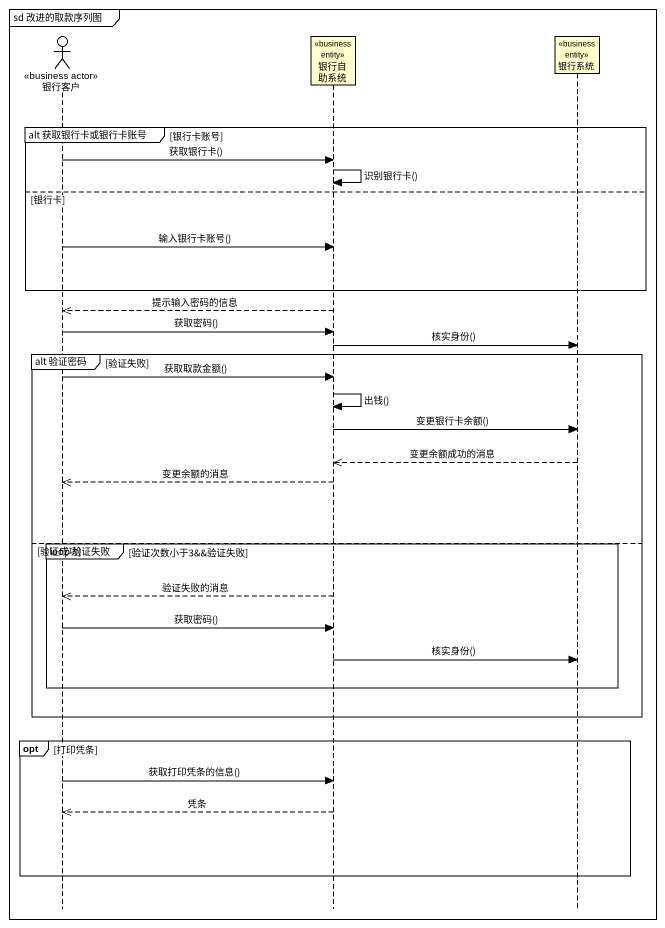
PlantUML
@startuml
mainframe sd 改进的取款序列图
hide footbox
actor 银行客户 <<business actor>>
participant 银行自助系统 <<business entity>>
participant 银行系统 <<business entity>>

group alt 获取银行卡或银行卡账号 [银行卡账号]
  银行客户 -> 银行自助系统 : 获取银行卡()
  银行自助系统 -> 银行自助系统 : 识别银行卡()
else 银行卡
  银行客户 -> 银行自助系统 : 输入银行卡账号()
end
银行自助系统 -->> 银行客户 : 提示输入密码的信息
银行客户 -> 银行自助系统 : 获取密码()
银行自助系统 -> 银行系统 : 核实身份()
group alt 验证密码 [验证失败]
  银行客户 -> 银行自助系统 : 获取取款金额()
  银行自助系统 -> 银行自助系统 : 出钱()
  银行自助系统 -> 银行系统 : 变更银行卡余额()
  银行系统 -->> 银行自助系统 : 变更余额成功的消息
  银行自助系统 -->> 银行客户 : 变更余额的消息
else 验证成功
  group loop 验证失败 [验证次数小于3&&验证失败]
    银行自助系统 -->> 银行客户 : 验证失败的消息
    银行客户 -> 银行自助系统 : 获取密码()
    银行自助系统 -> 银行系统 : 核实身份()
  end
end
opt 打印凭条
  银行客户 -> 银行自助系统 : 获取打印凭条的信息()
  银行自助系统 -->> 银行客户 : 凭条
end
@enduml
